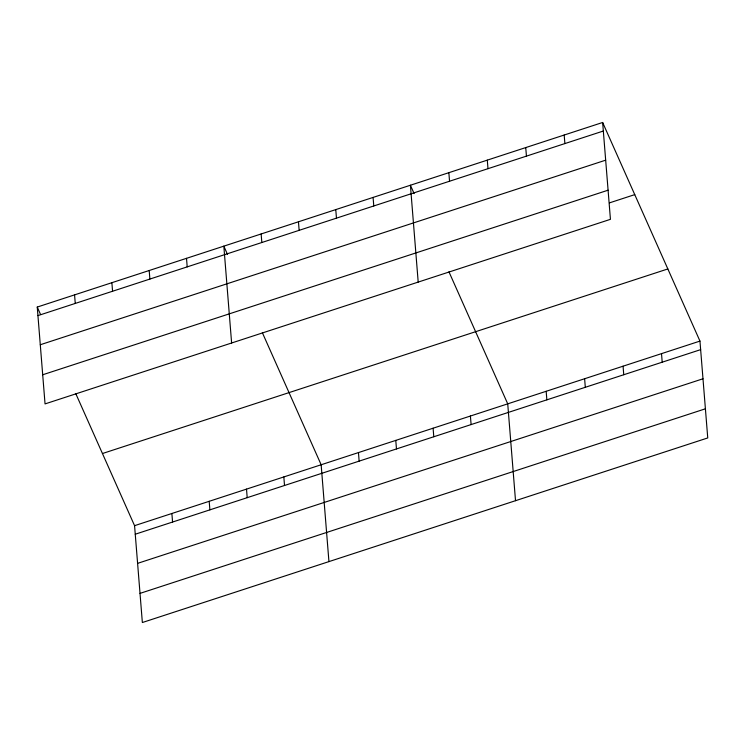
<?xml version="1.0" encoding="UTF-8"?>
<svg xmlns="http://www.w3.org/2000/svg" width="745" height="745" viewBox="0 0 745 745"><rect width="100%" height="100%" fill="white"/><g stroke="black" fill="none" stroke-linecap="round" stroke-linejoin="round"><path stroke-width="1.12" d="M602.64 122.478L610.434 219.328L45.045 403.911L37.25 307.061L602.64 122.478L699.955 341.089L707.75 437.939L142.36 622.522L134.566 525.672L75.794 393.658M37.939 315.61L603.329 131.027M40.286 344.749L605.676 160.166M42.698 374.772L608.088 190.189M609.494 202.864L634.759 194.622M102.456 453.528L667.846 268.945M134.566 525.672L699.955 341.089M135.255 534.221L700.645 349.638M137.601 563.36L702.991 378.777M140.013 593.383L705.403 408.8M414.127 193.598L410.411 185.235L418.196 282.085M448.956 271.832L507.727 403.846L515.521 500.696M227.551 254.511L223.826 246.148L231.62 342.998M262.38 332.745L321.151 464.759L328.936 561.609M37.25 307.061L40.509 314.381M661.513 353.633L662.203 362.182M623.062 366.186L623.751 374.735M584.62 378.739L585.309 387.288M564.189 135.031L564.878 143.58M546.169 391.293L546.858 399.841M525.746 147.584L526.436 156.133M487.295 160.138L487.984 168.677M470.412 416.027L471.101 424.576M448.853 172.682L449.542 181.231M433.096 428.207L433.786 436.756M395.781 440.388L396.47 448.937M373.087 197.416L373.776 205.965M358.466 452.578L359.146 461.127M335.772 209.606L336.461 218.155M298.456 221.786L299.145 230.335M283.836 476.94L284.515 485.489M261.141 233.967L261.83 242.516M246.511 489.12L247.2 497.669M209.196 501.301L209.885 509.85M186.511 258.329L187.2 266.878M171.881 513.491L172.57 522.031M149.196 270.519L149.885 279.068M111.88 282.7L112.57 291.248M74.565 294.88L75.254 303.429"/></g></svg>
